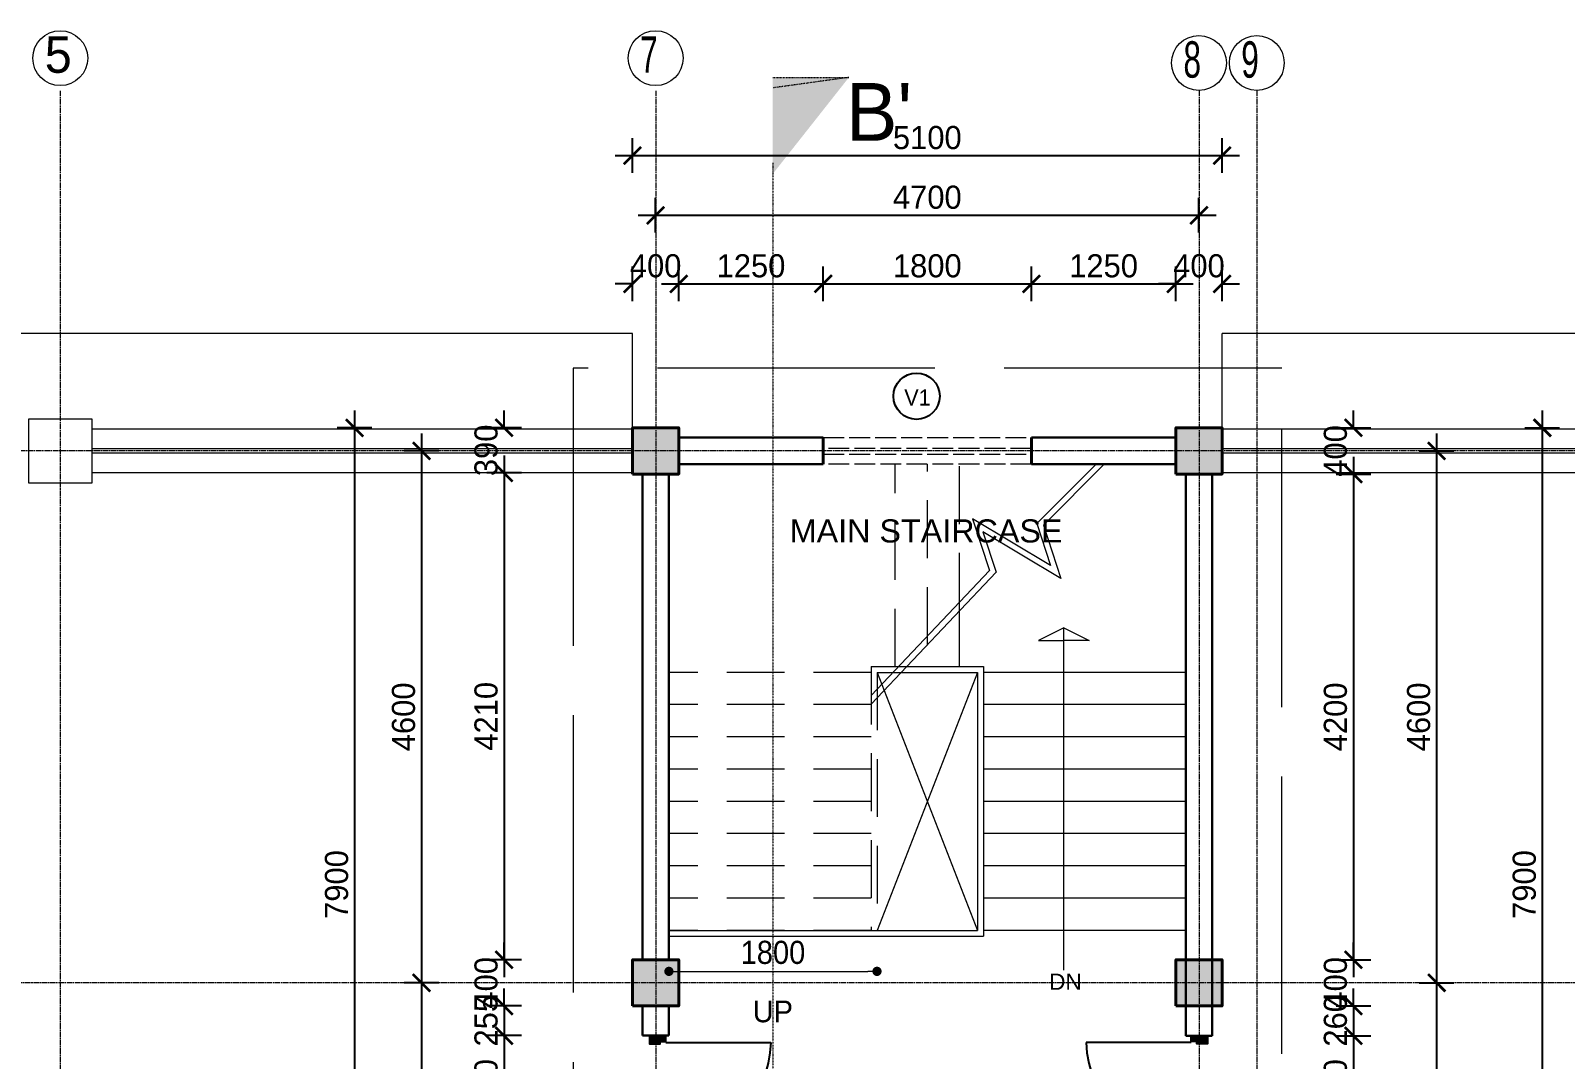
# Model space of a CAD drawing. Header units: inches. Extents: x -3071 to 2014935, y -37057 to 549694.
# Drawn here: x 1462443 to 1475718, y 246568 to 255465 of the extents above; entities that cross this region are included whole.
import ezdxf
from ezdxf.enums import TextEntityAlignment as Align

# ---------------------------------------------------------------- set-up
doc = ezdxf.new("R2010")
doc.units = ezdxf.units.IN
doc.header["$MEASUREMENT"] = 0
for name, pattern in [('ACAD_ISO08W100', [36, 24, -3, 6, -3]), ('DASHDOT2', [12.7, 6.35, -3.175, 0, -3.175]), ('DASHED', [0.75, 0.5, -0.25]), ('Hidden', [15, 12, -3])]:
    doc.linetypes.add(name, pattern=pattern)
for name, color, linetype, lineweight in [('001-Archi-Opening Tags', 14, 'Continuous', 25), ('002-Archi- Opening', 90, 'Continuous', 25), ('A .09 overhang', 1, 'Continuous', 9), ('A .4 col', 5, 'Continuous', 40), ('A 0.05 hatch', 252, 'Continuous', 5), ('A 0.13 dw', 3, 'Continuous', 13), ('A 0.13 IND DIM', 240, 'Continuous', 13), ('A 0.13 Text', 6, 'Continuous', 13), ('A 0.13parapet partition', 230, 'Continuous', 13), ('A 0.40 wall', 160, 'Continuous', 40), ('A 0.9 RAILING', 100, 'Continuous', 9), ('cen', 50, 'ACAD_ISO08W100', 5), ('DIM', 161, 'Continuous', 15), ('dotted line', 1, 'DASHED', 9), ('Grid Tag', 6, 'Continuous', 20), ('p1 walls stone outline', 4, 'Continuous', 30), ('section', 6, 'DASHDOT2', 20), ('text', 7, 'Continuous', 25)]:
    doc.layers.add(name, color=color, linetype=linetype, lineweight=lineweight)
doc.styles.add('AERIAL', font='arial.ttf', dxfattribs={"height": 10})
doc.styles.add('Archi 100', font='GOTHIC.TTF', dxfattribs={"height": 200})
doc.styles.add('ARIAL', font='arial.ttf', dxfattribs={"width": 0.9})
doc.styles.add('CG', font='GOTHIC.TTF', dxfattribs={"height": 40})
doc.styles.get("Standard").update_dxf_attribs({"font": 'GOTHIC.TTF'})
doc.dimstyles.new('Archi 100', dxfattribs={"dimtxt": 200, "dimasz": 150, "dimexe": 150, "dimexo": 300, "dimgap": 50, "dimtad": 1, "dimdec": 0, "dimrnd": 5, "dimzin": 0, "dimdsep": 46, "dimtxsty": 'Archi 100', "dimblk": 'ARCHTICK', "dimcen": 0.09, "dimdle": 150, "dimclrd": 256, "dimclre": 256, "dimclrt": 256, "dimadec": 0, "dimazin": 0, "dimtfac": 1, "dimtdec": 0, "dimtix": 1, "dimtofl": 0, "dimtmove": 0, "dimatfit": 3, "dimfxl": 150, "dimfxlon": 1, "dimtolj": 1, "dimtzin": 0, "dimlwd": -1, "dimlwe": -1, "dimarcsym": 0})
doc.dimstyles.new('el to el 200', dxfattribs={"dimtxt": 200, "dimasz": 80, "dimexe": 150, "dimexo": 150, "dimgap": 60, "dimtad": 1, "dimdec": 1, "dimlfac": -1, "dimrnd": 1, "dimdsep": 46, "dimtxsty": 'ARIAL', "dimblk": 'DOT', "dimcen": 1, "dimdle": 25, "dimse1": 1, "dimse2": 1, "dimclrd": 256, "dimclre": 256, "dimclrt": 256, "dimadec": 0, "dimazin": 0, "dimtfac": 1, "dimtdec": 1, "dimtix": 1, "dimtmove": 1, "dimatfit": 0, "dimfxl": 400, "dimfxlon": 1, "dimlwd": 9, "dimlwe": 9, "dimarcsym": 0})

# ---------------------------------------------------------------- blocks, each defined once
blk = doc.blocks.new('VENT 1800')
at = {"layer": 'A 0.13 dw', "linetype": 'Hidden', "ltscale": 15}
for p, q in [((165850, 199351), (167650, 199351)), ((167650, 199258), (165850, 199258)), ((165850, 199208), (167650, 199208)), ((167650, 199121), (165850, 199121))]:
    blk.add_line(p, q, dxfattribs=at)
at = {"layer": 'A 0.40 wall', "ltscale": 15}
for p, q in [((165850, 199121), (165850, 199351)), ((165850, 199258), (165850, 199208)), ((167650, 199351), (167650, 199121)), ((167650, 199208), (167650, 199258))]:
    blk.add_line(p, q, dxfattribs=at)
blk = doc.blocks.new('door frame timber 100 x 50 with 35 x 15 rebate')
at = {"ltscale": 100}
blk.add_hatch(color=256, dxfattribs=at).paths.add_polyline_path([(0, 50), (0, -50), (50, -50), (50, 15), (35, 15), (35, 50)])
blk.add_lwpolyline([(0, 50), (0, -50), (50, -50), (50, 15), (35, 15), (35, 50)], close=True)
blk = doc.blocks.new('*U648')
at = {"ltscale": 100}
blk.add_line((-45, 50), (-45, 694.3), dxfattribs=at)
blk.add_arc((-30.5, 50), 644.5, 91.28765, 180, dxfattribs=at)
blk.add_blockref('door frame timber 100 x 50 with 35 x 15 rebate', (-715, 0))
at = {"xscale": -1}
blk.add_blockref('door frame timber 100 x 50 with 35 x 15 rebate', (-5, 0), dxfattribs=at)
blk = doc.blocks.new('SECOND FLOOR ROOF PLAN')
at = {"layer": 'A .09 overhang', "linetype": 'Hidden', "ltscale": 200}
for p, q in [((-6130, 8930), (-6130, 0)), ((0, 8930), (-6130, 8930)), ((0, 0), (0, 8930)), ((0, 0), (-6130, 0))]:
    blk.add_line(p, q, dxfattribs=at)
blk = doc.blocks.new('_Dot')
at = {"color": 0, "linetype": 'ByBlock', "lineweight": -2}
blk.add_line((-0.5, 0), (-1, 0), dxfattribs=at)
at = {"color": 0, "linetype": 'ByBlock', "const_width": 0.5}
blk.add_lwpolyline([(-0.25, 0, 1), (0.25, 0, 1)], format="xyb", close=True, dxfattribs=at)
blk = doc.blocks.new('*D1553')
at = {"layer": 'Defpoints', "color": 0, "ltscale": 20, "transparency": 16777216}
for p in [(1467964, 247683), (1469764, 247683), (1469764, 247329)]:
    blk.add_point(p, dxfattribs=at)
at = {"layer": 'DIM', "lineweight": 9, "ltscale": 20, "transparency": 16777216}
blk.add_line((1468044, 247329), (1469684, 247329), dxfattribs=at)
at = {"layer": 'DIM', "lineweight": 9, "ltscale": 20, "transparency": 16777216, "xscale": 80, "yscale": 80, "zscale": 80}
for p, rotation in [((1467964, 247329), 179.9999999999999), ((1469764, 247329), 359.9999999999999)]:
    blk.add_blockref('_Dot', p, dxfattribs=dict(at, rotation=rotation))
at = {"layer": 'DIM', "ltscale": 20, "transparency": 16777216, "insert": (1468864, 247492), "char_height": 200, "attachment_point": 5, "style": 'ARIAL'}
blk.add_mtext('1800', dxfattribs=at)
blk = doc.blocks.new('window tag')
blk.add_circle((0, 0), 200)
at = {"style": 'Archi 100', "flags": 1}
for tag, p in [('WIDTH', (15, 174.5)), ('HEIGHT', (-4.5, -348.5))]:
    blk.add_attdef(tag, p, '', height=200, dxfattribs=at)
at = {"style": 'Archi 100'}
blk.add_attdef('SYMBOL', text='', height=200, dxfattribs=at).set_placement((8, -10.5), align=Align.MIDDLE_CENTER)
blk = doc.blocks.new('grid')
at = {"layer": 'Grid Tag', "linetype": 'Continuous', "ltscale": 30}
blk.add_circle((51, 48), 264, dxfattribs=at)
blk.add_attdef('GRID', (-143, -93), '', height=200)
blk = doc.blocks.new('_ArchTick')
at = {"color": 0, "linetype": 'ByBlock', "const_width": 0.15}
blk.add_lwpolyline([(-0.5, -0.5), (0.5, 0.5)], dxfattribs=at)
blk = doc.blocks.new('*D2051')
at = {"transparency": 16777216}
for p, q in [((1467649, 253125), (1467649, 253425)), ((1468049, 253125), (1468049, 253425)), ((1467649, 253275), (1467499, 253275)), ((1468049, 253275), (1468199, 253275))]:
    blk.add_line(p, q, dxfattribs=at)
at = {"layer": 'Defpoints', "color": 0, "transparency": 16777216}
for p in [(1468049, 253275), (1467649, 252030), (1468049, 252030)]:
    blk.add_point(p, dxfattribs=at)
at = {"transparency": 16777216, "xscale": 150, "yscale": 150, "zscale": 150}
blk.add_blockref('_ArchTick', (1467649, 253275), dxfattribs=at)
at = {"transparency": 16777216, "xscale": 150, "yscale": 150, "zscale": 150, "rotation": 180}
blk.add_blockref('_ArchTick', (1468049, 253275), dxfattribs=at)
at = {"transparency": 16777216, "insert": (1467849, 253430), "char_height": 200, "attachment_point": 5, "style": 'Archi 100'}
blk.add_mtext('\\A1;400', dxfattribs=at)
blk = doc.blocks.new('*D2052')
at = {"transparency": 16777216}
for p, q in [((1468049, 253125), (1468049, 253425)), ((1469299, 253125), (1469299, 253425)), ((1467899, 253275), (1469449, 253275))]:
    blk.add_line(p, q, dxfattribs=at)
at = {"layer": 'Defpoints', "color": 0, "transparency": 16777216}
for p in [(1469299, 253275), (1468049, 252030), (1469299, 251945)]:
    blk.add_point(p, dxfattribs=at)
at = {"transparency": 16777216, "xscale": 150, "yscale": 150, "zscale": 150, "rotation": 180}
blk.add_blockref('_ArchTick', (1468049, 253275), dxfattribs=at)
at = {"transparency": 16777216, "xscale": 150, "yscale": 150, "zscale": 150}
blk.add_blockref('_ArchTick', (1469299, 253275), dxfattribs=at)
at = {"transparency": 16777216, "insert": (1468674, 253430), "char_height": 200, "attachment_point": 5, "style": 'Archi 100'}
blk.add_mtext('\\A1;1250', dxfattribs=at)
blk = doc.blocks.new('*D2053')
at = {"transparency": 16777216}
for p, q in [((1469299, 253125), (1469299, 253425)), ((1471099, 253125), (1471099, 253425)), ((1469149, 253275), (1471249, 253275))]:
    blk.add_line(p, q, dxfattribs=at)
at = {"layer": 'Defpoints', "color": 0, "transparency": 16777216}
for p in [(1471099, 253275), (1469299, 251945), (1471099, 251945)]:
    blk.add_point(p, dxfattribs=at)
at = {"transparency": 16777216, "xscale": 150, "yscale": 150, "zscale": 150, "rotation": 180}
blk.add_blockref('_ArchTick', (1469299, 253275), dxfattribs=at)
at = {"transparency": 16777216, "xscale": 150, "yscale": 150, "zscale": 150}
blk.add_blockref('_ArchTick', (1471099, 253275), dxfattribs=at)
at = {"transparency": 16777216, "insert": (1470199, 253430), "char_height": 200, "attachment_point": 5, "style": 'Archi 100'}
blk.add_mtext('\\A1;1800', dxfattribs=at)
blk = doc.blocks.new('*D2054')
at = {"transparency": 16777216}
for p, q in [((1471099, 253125), (1471099, 253425)), ((1472349, 253125), (1472349, 253425)), ((1470949, 253275), (1472499, 253275))]:
    blk.add_line(p, q, dxfattribs=at)
at = {"layer": 'Defpoints', "color": 0, "transparency": 16777216}
for p in [(1472349, 253275), (1472349, 252030), (1471099, 251945)]:
    blk.add_point(p, dxfattribs=at)
at = {"transparency": 16777216, "xscale": 150, "yscale": 150, "zscale": 150, "rotation": 180}
blk.add_blockref('_ArchTick', (1471099, 253275), dxfattribs=at)
at = {"transparency": 16777216, "xscale": 150, "yscale": 150, "zscale": 150}
blk.add_blockref('_ArchTick', (1472349, 253275), dxfattribs=at)
at = {"transparency": 16777216, "insert": (1471724, 253430), "char_height": 200, "attachment_point": 5, "style": 'Archi 100'}
blk.add_mtext('\\A1;1250', dxfattribs=at)
blk = doc.blocks.new('*D2055')
at = {"transparency": 16777216}
for p, q in [((1472349, 253125), (1472349, 253425)), ((1472749, 253125), (1472749, 253425)), ((1472349, 253275), (1472199, 253275)), ((1472749, 253275), (1472899, 253275))]:
    blk.add_line(p, q, dxfattribs=at)
at = {"layer": 'Defpoints', "color": 0, "transparency": 16777216}
for p in [(1472749, 253275), (1472349, 252030), (1472749, 252030)]:
    blk.add_point(p, dxfattribs=at)
at = {"transparency": 16777216, "xscale": 150, "yscale": 150, "zscale": 150}
blk.add_blockref('_ArchTick', (1472349, 253275), dxfattribs=at)
at = {"transparency": 16777216, "xscale": 150, "yscale": 150, "zscale": 150, "rotation": 180}
blk.add_blockref('_ArchTick', (1472749, 253275), dxfattribs=at)
at = {"transparency": 16777216, "insert": (1472549, 253430), "char_height": 200, "attachment_point": 5, "style": 'Archi 100'}
blk.add_mtext('\\A1;400', dxfattribs=at)
blk = doc.blocks.new('*D2056')
at = {"transparency": 16777216}
for p, q in [((1466538, 252030), (1466538, 252180)), ((1466688, 252030), (1466388, 252030)), ((1466688, 251640), (1466388, 251640)), ((1466538, 251640), (1466538, 251490))]:
    blk.add_line(p, q, dxfattribs=at)
at = {"layer": 'Defpoints', "color": 0, "transparency": 16777216}
for p in [(1467649, 252030), (1466538, 251640), (1467649, 251640)]:
    blk.add_point(p, dxfattribs=at)
at = {"transparency": 16777216, "xscale": 150, "yscale": 150, "zscale": 150}
for p, rotation in [((1466538, 252030), 270), ((1466538, 251640), 90)]:
    blk.add_blockref('_ArchTick', p, dxfattribs=dict(at, rotation=rotation))
at = {"transparency": 16777216, "insert": (1466383, 251835), "char_height": 200, "attachment_point": 5, "rotation": 90, "style": 'Archi 100'}
blk.add_mtext('\\A1;390', dxfattribs=at)
blk = doc.blocks.new('*D2057')
at = {"transparency": 16777216}
for p, q in [((1466538, 251790), (1466538, 247280)), ((1466688, 251640), (1466388, 251640)), ((1466688, 247430), (1466388, 247430))]:
    blk.add_line(p, q, dxfattribs=at)
at = {"layer": 'Defpoints', "color": 0, "transparency": 16777216}
for p in [(1467649, 251640), (1466538, 247430), (1467649, 247430)]:
    blk.add_point(p, dxfattribs=at)
at = {"transparency": 16777216, "xscale": 150, "yscale": 150, "zscale": 150}
for p, rotation in [((1466538, 251640), 90), ((1466538, 247430), 270)]:
    blk.add_blockref('_ArchTick', p, dxfattribs=dict(at, rotation=rotation))
at = {"transparency": 16777216, "insert": (1466383, 249535), "char_height": 200, "attachment_point": 5, "rotation": 90, "style": 'Archi 100'}
blk.add_mtext('\\A1;4210', dxfattribs=at)
blk = doc.blocks.new('*D2058')
at = {"transparency": 16777216}
for p, q in [((1466538, 247430), (1466538, 247580)), ((1466688, 247430), (1466388, 247430)), ((1466688, 247030), (1466388, 247030)), ((1466538, 247030), (1466538, 246880))]:
    blk.add_line(p, q, dxfattribs=at)
at = {"layer": 'Defpoints', "color": 0, "transparency": 16777216}
for p in [(1467649, 247430), (1466538, 247030), (1467649, 247030)]:
    blk.add_point(p, dxfattribs=at)
at = {"transparency": 16777216, "xscale": 150, "yscale": 150, "zscale": 150}
for p, rotation in [((1466538, 247430), 270), ((1466538, 247030), 90)]:
    blk.add_blockref('_ArchTick', p, dxfattribs=dict(at, rotation=rotation))
at = {"transparency": 16777216, "insert": (1466383, 247230), "char_height": 200, "attachment_point": 5, "rotation": 90, "style": 'Archi 100'}
blk.add_mtext('\\A1;400', dxfattribs=at)
blk = doc.blocks.new('*D2059')
at = {"transparency": 16777216}
for p, q in [((1466538, 247030), (1466538, 247180)), ((1466688, 247030), (1466388, 247030)), ((1466688, 246773), (1466388, 246773)), ((1466538, 246773), (1466538, 246623))]:
    blk.add_line(p, q, dxfattribs=at)
at = {"layer": 'Defpoints', "color": 0, "transparency": 16777216}
for p in [(1467649, 247030), (1466538, 246773), (1467734, 246773)]:
    blk.add_point(p, dxfattribs=at)
at = {"transparency": 16777216, "xscale": 150, "yscale": 150, "zscale": 150}
for p, rotation in [((1466538, 247030), 270), ((1466538, 246773), 90)]:
    blk.add_blockref('_ArchTick', p, dxfattribs=dict(at, rotation=rotation))
at = {"transparency": 16777216, "insert": (1466383, 246902), "char_height": 200, "attachment_point": 5, "rotation": 90, "style": 'Archi 100'}
blk.add_mtext('\\A1;255', dxfattribs=at)
blk = doc.blocks.new('*D2060')
at = {"transparency": 16777216}
for p, q in [((1466538, 246923), (1466538, 245623)), ((1466688, 246773), (1466388, 246773)), ((1466688, 245773), (1466388, 245773))]:
    blk.add_line(p, q, dxfattribs=at)
at = {"layer": 'Defpoints', "color": 0, "transparency": 16777216}
for p in [(1467734, 246773), (1466538, 245773), (1467734, 245773)]:
    blk.add_point(p, dxfattribs=at)
at = {"transparency": 16777216, "xscale": 150, "yscale": 150, "zscale": 150}
for p, rotation in [((1466538, 246773), 90), ((1466538, 245773), 270)]:
    blk.add_blockref('_ArchTick', p, dxfattribs=dict(at, rotation=rotation))
at = {"transparency": 16777216, "insert": (1466383, 246273), "char_height": 200, "attachment_point": 5, "rotation": 90, "style": 'Archi 100'}
blk.add_mtext('\\A1;1000', dxfattribs=at)
blk = doc.blocks.new('*D2068')
at = {"transparency": 16777216}
for p, q in [((1473885, 252030), (1473885, 252180)), ((1473735, 252030), (1474035, 252030)), ((1473735, 251630), (1474035, 251630)), ((1473885, 251630), (1473885, 251480))]:
    blk.add_line(p, q, dxfattribs=at)
at = {"layer": 'Defpoints', "color": 0, "transparency": 16777216}
for p in [(1472749, 252030), (1472749, 251630), (1473885, 251630)]:
    blk.add_point(p, dxfattribs=at)
at = {"transparency": 16777216, "xscale": 150, "yscale": 150, "zscale": 150}
for p, rotation in [((1473885, 252030), 270), ((1473885, 251630), 90)]:
    blk.add_blockref('_ArchTick', p, dxfattribs=dict(at, rotation=rotation))
at = {"transparency": 16777216, "insert": (1473730, 251830), "char_height": 200, "attachment_point": 5, "rotation": 90, "style": 'Archi 100'}
blk.add_mtext('\\A1;400', dxfattribs=at)
blk = doc.blocks.new('*D2069')
at = {"transparency": 16777216}
for p, q in [((1473885, 251780), (1473885, 247280)), ((1473735, 251630), (1474035, 251630)), ((1473735, 247430), (1474035, 247430))]:
    blk.add_line(p, q, dxfattribs=at)
at = {"layer": 'Defpoints', "color": 0, "transparency": 16777216}
for p in [(1472749, 251630), (1472749, 247430), (1473885, 247430)]:
    blk.add_point(p, dxfattribs=at)
at = {"transparency": 16777216, "xscale": 150, "yscale": 150, "zscale": 150}
for p, rotation in [((1473885, 251630), 90), ((1473885, 247430), 270)]:
    blk.add_blockref('_ArchTick', p, dxfattribs=dict(at, rotation=rotation))
at = {"transparency": 16777216, "insert": (1473730, 249530), "char_height": 200, "attachment_point": 5, "rotation": 90, "style": 'Archi 100'}
blk.add_mtext('\\A1;4200', dxfattribs=at)
blk = doc.blocks.new('*D2070')
at = {"transparency": 16777216}
for p, q in [((1473885, 247430), (1473885, 247580)), ((1473735, 247430), (1474035, 247430)), ((1473735, 247030), (1474035, 247030)), ((1473885, 247030), (1473885, 246880))]:
    blk.add_line(p, q, dxfattribs=at)
at = {"layer": 'Defpoints', "color": 0, "transparency": 16777216}
for p in [(1472749, 247430), (1472749, 247030), (1473885, 247030)]:
    blk.add_point(p, dxfattribs=at)
at = {"transparency": 16777216, "xscale": 150, "yscale": 150, "zscale": 150}
for p, rotation in [((1473885, 247430), 270), ((1473885, 247030), 90)]:
    blk.add_blockref('_ArchTick', p, dxfattribs=dict(at, rotation=rotation))
at = {"transparency": 16777216, "insert": (1473730, 247230), "char_height": 200, "attachment_point": 5, "rotation": 90, "style": 'Archi 100'}
blk.add_mtext('\\A1;400', dxfattribs=at)
blk = doc.blocks.new('*D2071')
at = {"transparency": 16777216}
for p, q in [((1473885, 247030), (1473885, 247180)), ((1473735, 247030), (1474035, 247030)), ((1473735, 246771), (1474035, 246771)), ((1473885, 246771), (1473885, 246621))]:
    blk.add_line(p, q, dxfattribs=at)
at = {"layer": 'Defpoints', "color": 0, "transparency": 16777216}
for p in [(1472749, 247030), (1472664, 246771), (1473885, 246771)]:
    blk.add_point(p, dxfattribs=at)
at = {"transparency": 16777216, "xscale": 150, "yscale": 150, "zscale": 150}
for p, rotation in [((1473885, 247030), 270), ((1473885, 246771), 90)]:
    blk.add_blockref('_ArchTick', p, dxfattribs=dict(at, rotation=rotation))
at = {"transparency": 16777216, "insert": (1473730, 246901), "char_height": 200, "attachment_point": 5, "rotation": 90, "style": 'Archi 100'}
blk.add_mtext('\\A1;260', dxfattribs=at)
blk = doc.blocks.new('*D2072')
at = {"transparency": 16777216}
for p, q in [((1473885, 246921), (1473885, 245622)), ((1473735, 246771), (1474035, 246771)), ((1473735, 245772), (1474035, 245772))]:
    blk.add_line(p, q, dxfattribs=at)
at = {"layer": 'Defpoints', "color": 0, "transparency": 16777216}
for p in [(1472664, 246771), (1472664, 245772), (1473885, 245772)]:
    blk.add_point(p, dxfattribs=at)
at = {"transparency": 16777216, "xscale": 150, "yscale": 150, "zscale": 150}
for p, rotation in [((1473885, 246771), 90), ((1473885, 245772), 270)]:
    blk.add_blockref('_ArchTick', p, dxfattribs=dict(at, rotation=rotation))
at = {"transparency": 16777216, "insert": (1473730, 246272), "char_height": 200, "attachment_point": 5, "rotation": 90, "style": 'Archi 100'}
blk.add_mtext('\\A1;1000', dxfattribs=at)
blk = doc.blocks.new('*D2075')
at = {"transparency": 16777216}
for p, q in [((1467849, 253718), (1467849, 254018)), ((1472549, 253718), (1472549, 254018)), ((1467699, 253868), (1472699, 253868))]:
    blk.add_line(p, q, dxfattribs=at)
at = {"layer": 'Defpoints', "color": 0, "transparency": 16777216}
for p in [(1472549, 253868), (1467849, 251830), (1472549, 251830)]:
    blk.add_point(p, dxfattribs=at)
at = {"transparency": 16777216, "xscale": 150, "yscale": 150, "zscale": 150, "rotation": 180}
blk.add_blockref('_ArchTick', (1467849, 253868), dxfattribs=at)
at = {"transparency": 16777216, "xscale": 150, "yscale": 150, "zscale": 150}
blk.add_blockref('_ArchTick', (1472549, 253868), dxfattribs=at)
at = {"transparency": 16777216, "insert": (1470199, 254023), "char_height": 200, "attachment_point": 5, "style": 'Archi 100'}
blk.add_mtext('\\A1;4700', dxfattribs=at)
blk = doc.blocks.new('*D2076')
at = {"transparency": 16777216}
for p, q in [((1465824, 251980), (1465824, 247080)), ((1465974, 251830), (1465674, 251830)), ((1465974, 247230), (1465674, 247230))]:
    blk.add_line(p, q, dxfattribs=at)
at = {"layer": 'Defpoints', "color": 0, "transparency": 16777216}
for p in [(1467849, 251830), (1465824, 247230), (1467849, 247230)]:
    blk.add_point(p, dxfattribs=at)
at = {"transparency": 16777216, "xscale": 150, "yscale": 150, "zscale": 150}
for p, rotation in [((1465824, 251830), 90), ((1465824, 247230), 270)]:
    blk.add_blockref('_ArchTick', p, dxfattribs=dict(at, rotation=rotation))
at = {"transparency": 16777216, "insert": (1465669, 249530), "char_height": 200, "attachment_point": 5, "rotation": 90, "style": 'Archi 100'}
blk.add_mtext('\\A1;4600', dxfattribs=at)
blk = doc.blocks.new('*D2077')
at = {"transparency": 16777216}
for p, q in [((1465824, 247380), (1465824, 244182)), ((1465974, 247230), (1465674, 247230)), ((1465974, 244332), (1465674, 244332))]:
    blk.add_line(p, q, dxfattribs=at)
at = {"layer": 'Defpoints', "color": 0, "transparency": 16777216}
for p in [(1467849, 247230), (1465824, 244332), (1467849, 244332)]:
    blk.add_point(p, dxfattribs=at)
at = {"transparency": 16777216, "xscale": 150, "yscale": 150, "zscale": 150}
for p, rotation in [((1465824, 247230), 90), ((1465824, 244332), 270)]:
    blk.add_blockref('_ArchTick', p, dxfattribs=dict(at, rotation=rotation))
at = {"transparency": 16777216, "insert": (1465669, 245781), "char_height": 200, "attachment_point": 5, "rotation": 90, "style": 'Archi 100'}
blk.add_mtext('\\A1;2900', dxfattribs=at)
blk = doc.blocks.new('*D2079')
at = {"transparency": 16777216}
for p, q in [((1474605, 251980), (1474605, 247080)), ((1474455, 251830), (1474755, 251830)), ((1474455, 247230), (1474755, 247230))]:
    blk.add_line(p, q, dxfattribs=at)
at = {"layer": 'Defpoints', "color": 0, "transparency": 16777216}
for p in [(1472549, 251830), (1472549, 247230), (1474605, 247230)]:
    blk.add_point(p, dxfattribs=at)
at = {"transparency": 16777216, "xscale": 150, "yscale": 150, "zscale": 150}
for p, rotation in [((1474605, 251830), 90), ((1474605, 247230), 270)]:
    blk.add_blockref('_ArchTick', p, dxfattribs=dict(at, rotation=rotation))
at = {"transparency": 16777216, "insert": (1474450, 249530), "char_height": 200, "attachment_point": 5, "rotation": 90, "style": 'Archi 100'}
blk.add_mtext('\\A1;4600', dxfattribs=at)
blk = doc.blocks.new('*D2080')
at = {"transparency": 16777216}
for p, q in [((1474605, 247380), (1474605, 244182)), ((1474455, 247230), (1474755, 247230)), ((1474455, 244332), (1474755, 244332))]:
    blk.add_line(p, q, dxfattribs=at)
at = {"layer": 'Defpoints', "color": 0, "transparency": 16777216}
for p in [(1472549, 247230), (1472549, 244332), (1474605, 244332)]:
    blk.add_point(p, dxfattribs=at)
at = {"transparency": 16777216, "xscale": 150, "yscale": 150, "zscale": 150}
for p, rotation in [((1474605, 247230), 90), ((1474605, 244332), 270)]:
    blk.add_blockref('_ArchTick', p, dxfattribs=dict(at, rotation=rotation))
at = {"transparency": 16777216, "insert": (1474450, 245781), "char_height": 200, "attachment_point": 5, "rotation": 90, "style": 'Archi 100'}
blk.add_mtext('\\A1;2900', dxfattribs=at)
blk = doc.blocks.new('*D2081')
at = {"transparency": 16777216}
for p, q in [((1467649, 254234), (1467649, 254534)), ((1472749, 254234), (1472749, 254534)), ((1467499, 254384), (1472899, 254384))]:
    blk.add_line(p, q, dxfattribs=at)
at = {"layer": 'Defpoints', "color": 0, "transparency": 16777216}
for p in [(1472749, 254384), (1467649, 252030), (1472749, 252030)]:
    blk.add_point(p, dxfattribs=at)
at = {"transparency": 16777216, "xscale": 150, "yscale": 150, "zscale": 150, "rotation": 180}
blk.add_blockref('_ArchTick', (1467649, 254384), dxfattribs=at)
at = {"transparency": 16777216, "xscale": 150, "yscale": 150, "zscale": 150}
blk.add_blockref('_ArchTick', (1472749, 254384), dxfattribs=at)
at = {"transparency": 16777216, "insert": (1470199, 254539), "char_height": 200, "attachment_point": 5, "style": 'Archi 100'}
blk.add_mtext('\\A1;5100', dxfattribs=at)
blk = doc.blocks.new('*D2082')
at = {"transparency": 16777216}
for p, q in [((1465245, 252180), (1465245, 243980)), ((1465395, 252030), (1465095, 252030)), ((1465395, 244130), (1465095, 244130))]:
    blk.add_line(p, q, dxfattribs=at)
at = {"layer": 'Defpoints', "color": 0, "transparency": 16777216}
for p in [(1467225, 252030), (1465245, 244130), (1467225, 244130)]:
    blk.add_point(p, dxfattribs=at)
at = {"transparency": 16777216, "xscale": 150, "yscale": 150, "zscale": 150}
for p, rotation in [((1465245, 252030), 90), ((1465245, 244130), 270)]:
    blk.add_blockref('_ArchTick', p, dxfattribs=dict(at, rotation=rotation))
at = {"transparency": 16777216, "insert": (1465090, 248080), "char_height": 200, "attachment_point": 5, "rotation": 90, "style": 'Archi 100'}
blk.add_mtext('\\A1;7900', dxfattribs=at)
blk = doc.blocks.new('*D2084')
at = {"transparency": 16777216}
for p, q in [((1475519, 252180), (1475519, 243980)), ((1475369, 252030), (1475669, 252030)), ((1475369, 244130), (1475669, 244130))]:
    blk.add_line(p, q, dxfattribs=at)
at = {"layer": 'Defpoints', "color": 0, "transparency": 16777216}
for p in [(1472749, 252030), (1472749, 244130), (1475519, 244130)]:
    blk.add_point(p, dxfattribs=at)
at = {"transparency": 16777216, "xscale": 150, "yscale": 150, "zscale": 150}
for p, rotation in [((1475519, 252030), 90), ((1475519, 244130), 270)]:
    blk.add_blockref('_ArchTick', p, dxfattribs=dict(at, rotation=rotation))
at = {"transparency": 16777216, "insert": (1475364, 248080), "char_height": 200, "attachment_point": 5, "rotation": 90, "style": 'Archi 100'}
blk.add_mtext('\\A1;7900', dxfattribs=at)

msp = doc.modelspace()

# ---------------------------------------------------------------- hatches: boundary and pattern name
at = {"layer": 'A .4 col', "linetype": 'Continuous'}
h = msp.add_hatch(color=256, dxfattribs=at)
h.dxf.hatch_style = 1
h.paths.add_polyline_path([(1467649.45, 251629.99), (1468049.45, 251629.99), (1468049.45, 252029.99), (1467649.45, 252029.99)])
h = msp.add_hatch(color=256, dxfattribs=at)
h.dxf.hatch_style = 1
h.paths.add_polyline_path([(1472349.45, 251629.99), (1472749.45, 251629.99), (1472749.45, 252029.99), (1472349.45, 252029.99)])
h = msp.add_hatch(color=256, dxfattribs=at)
h.dxf.hatch_style = 1
h.paths.add_polyline_path([(1467649.45, 247029.99), (1468049.45, 247029.99), (1468049.45, 247429.99), (1467649.45, 247429.99)])
h = msp.add_hatch(color=256, dxfattribs=at)
h.dxf.hatch_style = 1
h.paths.add_polyline_path([(1472349.45, 247029.99), (1472749.45, 247029.99), (1472749.45, 247429.99), (1472349.45, 247429.99)])
at = {"layer": 'section'}
msp.add_hatch(color=256, dxfattribs=at).paths.add_polyline_path([(1469520.95, 255060.78), (1468861.85, 254225.68), (1468861.85, 255060.78)])

# ---------------------------------------------------------------- linework, layer by layer
at = {"layer": 'A .4 col', "linetype": 'Continuous'}
for points in [[(1467649.45, 251629.99), (1468049.45, 251629.99), (1468049.45, 252029.99), (1467649.45, 252029.99)], [(1472349.45, 251629.99), (1472749.45, 251629.99), (1472749.45, 252029.99), (1472349.45, 252029.99)], [(1467649.45, 247029.99), (1468049.45, 247029.99), (1468049.45, 247429.99), (1467649.45, 247429.99)], [(1472349.45, 247029.99), (1472749.45, 247029.99), (1472749.45, 247429.99), (1472349.45, 247429.99)]]:
    msp.add_lwpolyline(points, close=True, dxfattribs=at)
at = {"layer": 'A 0.05 hatch'}
for points in [[(1471658.75, 251714.99), (1471146.01, 251202.25), (1471265.53, 250838.94), (1470588.67, 251243.98), (1470738.44, 250794.67), (1469714.45, 249713.59)], [(1471729.46, 251714.99), (1471203.12, 251188.65), (1471354.94, 250727.18), (1470678.77, 251131.79), (1470795.35, 250782.05), (1469714.45, 249640.88)]]:
    msp.add_lwpolyline(points, dxfattribs=at)
at = {"layer": 'A 0.13parapet partition', "ltscale": 20}
msp.add_lwpolyline([(1462424.45, 251554.99), (1462974.45, 251554.99), (1462974.45, 252104.99), (1462424.45, 252104.99)], close=True, dxfattribs=at)
at = {"layer": 'A 0.13parapet partition'}
for points in [[(1462974.45, 252019.99), (1467649.45, 252019.99), (1467649.45, 251639.99), (1462974.45, 251639.99)], [(1472749.45, 252019.99), (1475874.45, 252019.99), (1475874.45, 251639.99), (1472749.45, 251639.99)]]:
    msp.add_lwpolyline(points, close=True, dxfattribs=at)
at = {"layer": 'A 0.9 RAILING', "ltscale": 20}
for points in [[(1462974.45, 251849.99), (1467649.45, 251849.99), (1467649.45, 251809.99), (1462974.45, 251809.99)], [(1472749.45, 251849.99), (1475874.45, 251849.99), (1475874.45, 251809.99), (1472749.45, 251809.99)]]:
    msp.add_lwpolyline(points, close=True, dxfattribs=at)
at = {"layer": 'cen', "ltscale": 2}
for p, q in [((1462699.45, 254944.99), (1462699.45, 231416.35)), ((1467849.45, 254944.99), (1467849.45, 231416.35)), ((1472549.45, 254944.99), (1472549.45, 231416.35)), ((1473049.45, 254944.99), (1473049.45, 231416.35)), ((1491481.41, 251829.99), (1443540.63, 251829.99)), ((1491530.58, 247229.99), (1443540.63, 247229.99))]:
    msp.add_line(p, q, dxfattribs=at)
at = {"layer": 'DIM', "ltscale": 20}
for p, q in [((1470478.45, 249964.99), (1470478.45, 250447.48)), ((1469764.45, 249914.99), (1470634.45, 247682.99)), ((1470634.45, 249914.99), (1469764.45, 247682.99)), ((1472434.45, 249914.99), (1470684.45, 249914.99)), ((1472434.45, 249635.99), (1470684.45, 249635.99)), ((1472434.45, 249356.99), (1470684.45, 249356.99)), ((1472434.45, 249077.99), (1470684.45, 249077.99)), ((1472434.45, 248798.99), (1470684.45, 248798.99)), ((1472434.45, 248519.99), (1470684.45, 248519.99)), ((1472434.45, 248240.99), (1470684.45, 248240.99)), ((1472434.45, 247961.99), (1470684.45, 247961.99)), ((1472434.45, 247682.99), (1470684.45, 247682.99))]:
    msp.add_line(p, q, dxfattribs=at)
at = {"layer": 'DIM'}
for p, q in [((1471379.45, 250299.68), (1471159.59, 250190.04)), ((1471379.45, 247340.62), (1471379.45, 250299.68)), ((1471379.45, 250299.68), (1471599.3, 250190.04)), ((1471159.59, 250190.04), (1471379.45, 250190.04)), ((1471599.3, 250190.04), (1471379.45, 250190.04)), ((1470021.43, 249964.99), (1470684.45, 249964.99)), ((1470684.45, 249964.99), (1470684.45, 247632.99)), ((1469974.08, 249914.99), (1470634.45, 249914.99)), ((1470634.45, 249914.99), (1470634.45, 247682.99)), ((1467964.45, 247682.99), (1470634.45, 247682.99)), ((1467964.45, 247632.99), (1470684.45, 247632.99))]:
    msp.add_line(p, q, dxfattribs=at)
at = {"layer": 'dotted line', "linetype": 'Continuous', "ltscale": 1000}
for p, q in [((1467649.45, 252844.99), (1447284.45, 252844.99)), ((1467649.45, 251944.99), (1467649.45, 252844.99)), ((1472749.45, 252029.99), (1472749.45, 252844.99)), ((1487964.45, 252844.99), (1472749.45, 252844.99))]:
    msp.add_line(p, q, dxfattribs=at)
at = {"layer": 'dotted line', "ltscale": 1000}
for p, q in [((1469920.45, 249964.99), (1469920.45, 251714.99)), ((1470199.45, 250152.92), (1470199.45, 251714.99)), ((1470478.45, 250447.48), (1470478.45, 251714.99)), ((1469714.45, 249964.99), (1470021.43, 249964.99)), ((1469714.45, 249964.99), (1469714.45, 247682.99)), ((1469714.45, 249914.99), (1467964.45, 249914.99)), ((1469764.45, 249914.99), (1469974.08, 249914.99)), ((1469764.45, 249914.99), (1469764.45, 247682.99)), ((1469714.45, 249635.99), (1467964.45, 249635.99)), ((1469714.45, 249356.99), (1467964.45, 249356.99)), ((1469714.45, 249077.99), (1467964.45, 249077.99)), ((1469714.45, 248798.99), (1467964.45, 248798.99)), ((1469714.45, 248519.99), (1467964.45, 248519.99)), ((1469714.45, 248240.99), (1467964.45, 248240.99)), ((1469714.45, 247961.99), (1467964.45, 247961.99)), ((1469714.45, 247682.99), (1467964.45, 247682.99))]:
    msp.add_line(p, q, dxfattribs=at)
at = {"layer": 'p1 walls stone outline'}
for p, q in [((1469299.43, 251944.99), (1468049.45, 251944.99)), ((1472349.45, 251944.99), (1471099.31, 251944.99)), ((1469299.43, 251714.99), (1468049.45, 251714.99)), ((1472349.45, 251714.99), (1471099.31, 251714.99)), ((1467734.45, 251629.99), (1467734.45, 247429.99)), ((1467964.45, 251629.99), (1467964.45, 247429.99)), ((1472434.45, 251629.99), (1472434.45, 246771.37)), ((1472664.45, 251629.99), (1472664.45, 246771.37)), ((1467734.45, 246773.31), (1467734.45, 247029.99)), ((1467964.45, 246773.31), (1467964.45, 247029.99)), ((1467734.45, 246773.31), (1467964.45, 246773.31)), ((1472664.45, 246771.37), (1472434.45, 246771.37))]:
    msp.add_line(p, q, dxfattribs=at)
at = {"layer": 'section'}
for p, q in [((1468861.85, 255060.78), (1469520.95, 255060.78)), ((1469520.95, 255060.78), (1468861.85, 254969.83)), ((1468861.85, 254320.89), (1468861.85, 230014.04))]:
    msp.add_line(p, q, dxfattribs=at)

# ---------------------------------------------------------------- block references
ref = msp.add_blockref('grid', (1462653.22, 255184.2), dxfattribs=dict(xscale=0.8987445155798923, yscale=0.8987445155798923, zscale=0.8987445155798923))
ref.add_attrib('GRID', '5', (1462564.68, 255100.42), dxfattribs={"height": 314.56})
ref = msp.add_blockref('grid', (1467803.22, 255184.2), dxfattribs=dict(xscale=0.8987445155798923, yscale=0.8987445155798923, zscale=0.8987445155798923))
ref.add_attrib('GRID', '7', (1467714.69, 255100.42), dxfattribs={"height": 314.56, "width": 0.65})
ref = msp.add_blockref('grid', (1472503.22, 255142.13), dxfattribs=dict(xscale=0.8987445155798923, yscale=0.8987445155798923, zscale=0.8987445155798923))
ref.add_attrib('GRID', '8', (1472414.69, 255058.35), dxfattribs={"height": 314.56, "width": 0.65})
ref = msp.add_blockref('grid', (1473003.22, 255142.13), dxfattribs=dict(xscale=0.8987445155798923, yscale=0.8987445155798923, zscale=0.8987445155798923))
ref.add_attrib('GRID', '9', (1472914.69, 255058.35), dxfattribs={"height": 314.56, "width": 0.65})
at = {"layer": '001-Archi-Opening Tags'}
ref = msp.add_blockref('window tag', (1470106.24, 252303.27), dxfattribs=at)
ref.add_attrib('SYMBOL', 'V1', dxfattribs={"layer": '0', "height": 140, "style": 'CG'}).set_placement((1470114.24, 252292.77), align=Align.MIDDLE_CENTER)
at = {"layer": '002-Archi- Opening', "yscale": 1.40768441088585}
for p, xscale, zscale, rotation in [((1467867.42, 246778.4), -1.40768441088585, 1.407684411044957, 270), ((1472551.12, 246778.4), 1.40768441088585, 1.40768441088585, 90)]:
    msp.add_blockref('*U648', p, dxfattribs=dict(at, xscale=xscale, zscale=zscale, rotation=rotation))
at = {"layer": 'A .09 overhang'}
msp.add_blockref('SECOND FLOOR ROOF PLAN', (1473264.45, 243614.99), dxfattribs=at)
at = {"layer": 'A 0.13 IND DIM'}
msp.add_blockref('VENT 1800', (1303449.22, 52594.28), dxfattribs=at)

# ---------------------------------------------------------------- texts
at = {"layer": 'A 0.13 Text', "linetype": 'Continuous', "attachment_point": 5, "style": 'CG'}
for s, insert, char_height, width in [("B'", (1469781.31, 254762.29), 500, 2050.5885), ('UP', (1468863.14, 246981.24), 187.5, 1718.3075)]:
    msp.add_mtext(s, dxfattribs=dict(at, insert=insert, char_height=char_height, width=width))
at = {"layer": 'text', "attachment_point": 1, "style": 'AERIAL'}
for s, insert, char_height, width in [('MAIN STAIRCASE', (1469009.07, 251238.4), 200, 14192.8258), ('DN', (1471252.6, 247309.39), 140, 1897.5412)]:
    msp.add_mtext(s, dxfattribs=dict(at, insert=insert, char_height=char_height, width=width))

# ---------------------------------------------------------------- dimensions: what is measured, and where the dimension line sits
for base, p1, p2, picture, middle in [((1472749.45, 254383.56), (1467649.45, 252029.99), (1472749.45, 252029.99), '*D2081', (1470199.45, 254538.59)), ((1472549.45, 253867.89), (1467849.45, 251829.99), (1472549.45, 251829.99), '*D2075', (1470199.45, 254022.92)), ((1468049.45, 253274.98), (1467649.45, 252029.99), (1468049.45, 252029.99), '*D2051', (1467849.45, 253430.01))]:
    dim = msp.add_linear_dim(base=base, p1=p1, p2=p2, dimstyle='Archi 100')
    dim.commit()
    dim.dimension.update_dxf_attribs({"geometry": picture, "text_midpoint": middle})
for base, p1, p2, picture, middle in [((1469299.43, 253274.98), (1468049.45, 252029.99), (1469299.43, 251944.99), '*D2052', (1468674.44, 253430.01)), ((1471099.31, 253274.98), (1469299.43, 251944.99), (1471099.31, 251944.99), '*D2053', (1470199.37, 253430.01)), ((1472349.45, 253274.98), (1471099.31, 251944.99), (1472349.45, 252029.99), '*D2054', (1471724.38, 253430.01)), ((1472749.45, 253274.98), (1472349.45, 252029.99), (1472749.45, 252029.99), '*D2055', (1472549.45, 253430.01))]:
    dim = msp.add_linear_dim(base=base, p1=p1, p2=p2, dimstyle='Archi 100', override={"dimtmove": 1})
    dim.commit()
    dim.dimension.update_dxf_attribs({"geometry": picture, "text_midpoint": middle})
for base, p1, p2, picture, middle in [((1465245.1, 244129.99), (1467225.2, 252029.99), (1467225.2, 244129.99), '*D2082', (1465090.07, 248079.99)), ((1466537.92, 251639.99), (1467649.45, 252029.99), (1467649.45, 251639.99), '*D2056', (1466382.89, 251834.99)), ((1473885.02, 251629.99), (1472749.45, 252029.99), (1472749.45, 251629.99), '*D2068', (1473729.99, 251829.99)), ((1475518.71, 244129.99), (1472749.45, 252029.99), (1472749.45, 244129.99), '*D2084', (1475363.68, 248079.99)), ((1465824.38, 247229.99), (1467849.45, 251829.99), (1467849.45, 247229.99), '*D2076', (1465669.35, 249529.99)), ((1474604.97, 247229.99), (1472549.45, 251829.99), (1472549.45, 247229.99), '*D2079', (1474449.94, 249529.99))]:
    dim = msp.add_linear_dim(base=base, p1=p1, p2=p2, angle=90, dimstyle='Archi 100')
    dim.commit()
    dim.dimension.update_dxf_attribs({"geometry": picture, "text_midpoint": middle})
for base, p1, p2, picture, middle in [((1466537.92, 247429.99), (1467649.45, 251639.99), (1467649.45, 247429.99), '*D2057', (1466382.89, 249534.99)), ((1473885.02, 247429.99), (1472749.45, 251629.99), (1472749.45, 247429.99), '*D2069', (1473729.99, 249529.99)), ((1466537.92, 247029.99), (1467649.45, 247429.99), (1467649.45, 247029.99), '*D2058', (1466382.89, 247229.99)), ((1473885.02, 247029.99), (1472749.45, 247429.99), (1472749.45, 247029.99), '*D2070', (1473729.99, 247229.99)), ((1465824.38, 244331.9), (1467849.45, 247229.99), (1467849.45, 244331.9), '*D2077', (1465669.35, 245780.94)), ((1474604.97, 244331.9), (1472549.45, 247229.99), (1472549.45, 244331.9), '*D2080', (1474449.94, 245780.94)), ((1466537.92, 246773.31), (1467649.45, 247029.99), (1467734.45, 246773.31), '*D2059', (1466382.89, 246901.65)), ((1473885.02, 246771.37), (1472749.45, 247029.99), (1472664.45, 246771.37), '*D2071', (1473729.99, 246900.68)), ((1466537.92, 245773.31), (1467734.45, 246773.31), (1467734.45, 245773.31), '*D2060', (1466382.89, 246273.31)), ((1473885.02, 245771.91), (1472664.45, 246771.37), (1472664.45, 245771.91), '*D2072', (1473729.99, 246271.64))]:
    dim = msp.add_linear_dim(base=base, p1=p1, p2=p2, angle=90, dimstyle='Archi 100', override={"dimtmove": 1})
    dim.commit()
    dim.dimension.update_dxf_attribs({"geometry": picture, "text_midpoint": middle})
at = {"layer": 'DIM', "ltscale": 20}
dim = msp.add_aligned_dim(p1=(1467964.45, 247682.99), p2=(1469764.45, 247682.99), distance=-353.49, dimstyle='el to el 200', dxfattribs=at)
dim.commit()
dim.dimension.update_dxf_attribs({"geometry": '*D1553', "text_midpoint": (1468864.45, 247491.61)})

doc.saveas('drawing.dxf')
